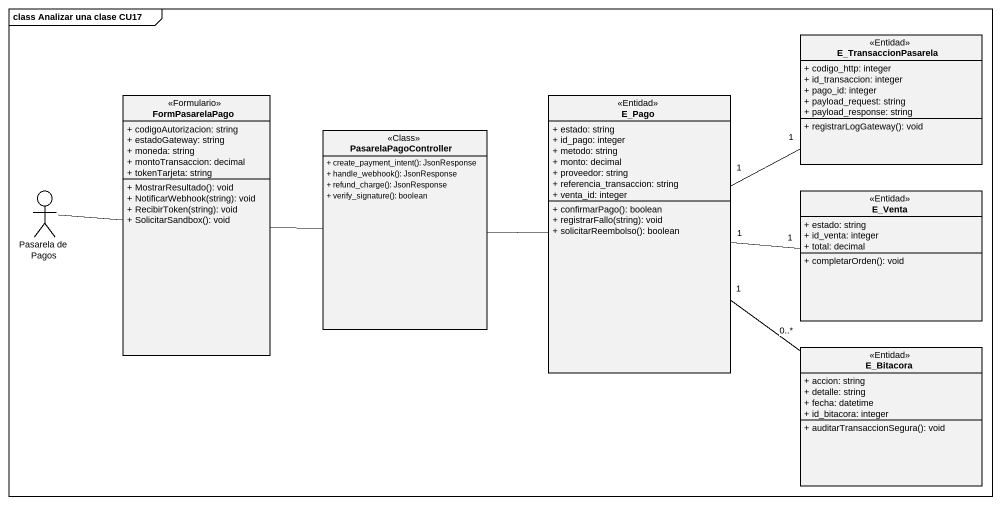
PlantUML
@startuml
mainframe class Analizar una clase CU17
allowmixing
hide circle
hide empty members
skinparam classAttributeIconSize 0
class E_TransaccionPasarela <<Entidad>> {
  + codigo_http: integer
  + id_transaccion: integer
  + pago_id: integer
  + payload_request: string
  + payload_response: string
  + registrarLogGateway(): void
}
class FormPasarelaPago <<Formulario>> {
  + codigoAutorizacion: string
  + estadoGateway: string
  + moneda: string
  + montoTransaccion: decimal
  + tokenTarjeta: string
  + MostrarResultado(): void
  + NotificarWebhook(string): void
  + RecibirToken(string): void
  + SolicitarSandbox(): void
}
class E_Pago <<Entidad>> {
  + estado: string
  + id_pago: integer
  + metodo: string
  + monto: decimal
  + proveedor: string
  + referencia_transaccion: string
  + venta_id: integer
  + confirmarPago(): boolean
  + registrarFallo(string): void
  + solicitarReembolso(): boolean
}
class PasarelaPagoController <<Class>> {
  + create_payment_intent(): JsonResponse
  + handle_webhook(): JsonResponse
  + refund_charge(): JsonResponse
  + verify_signature(): boolean
}
actor "Pasarela de Pagos" as Pasarela_de_Pagos
class E_Venta <<Entidad>> {
  + estado: string
  + id_venta: integer
  + total: decimal
  + completarOrden(): void
}
class E_Bitacora <<Entidad>> {
  + accion: string
  + detalle: string
  + fecha: datetime
  + id_bitacora: integer
  + auditarTransaccionSegura(): void
}
FormPasarelaPago -right- PasarelaPagoController
E_Pago "1" -right- "1" E_TransaccionPasarela
E_Pago "1" -right- "1" E_Venta
E_Pago "1" -- "0..*" E_Bitacora
PasarelaPagoController -right- E_Pago
Pasarela_de_Pagos -right- FormPasarelaPago
@enduml
